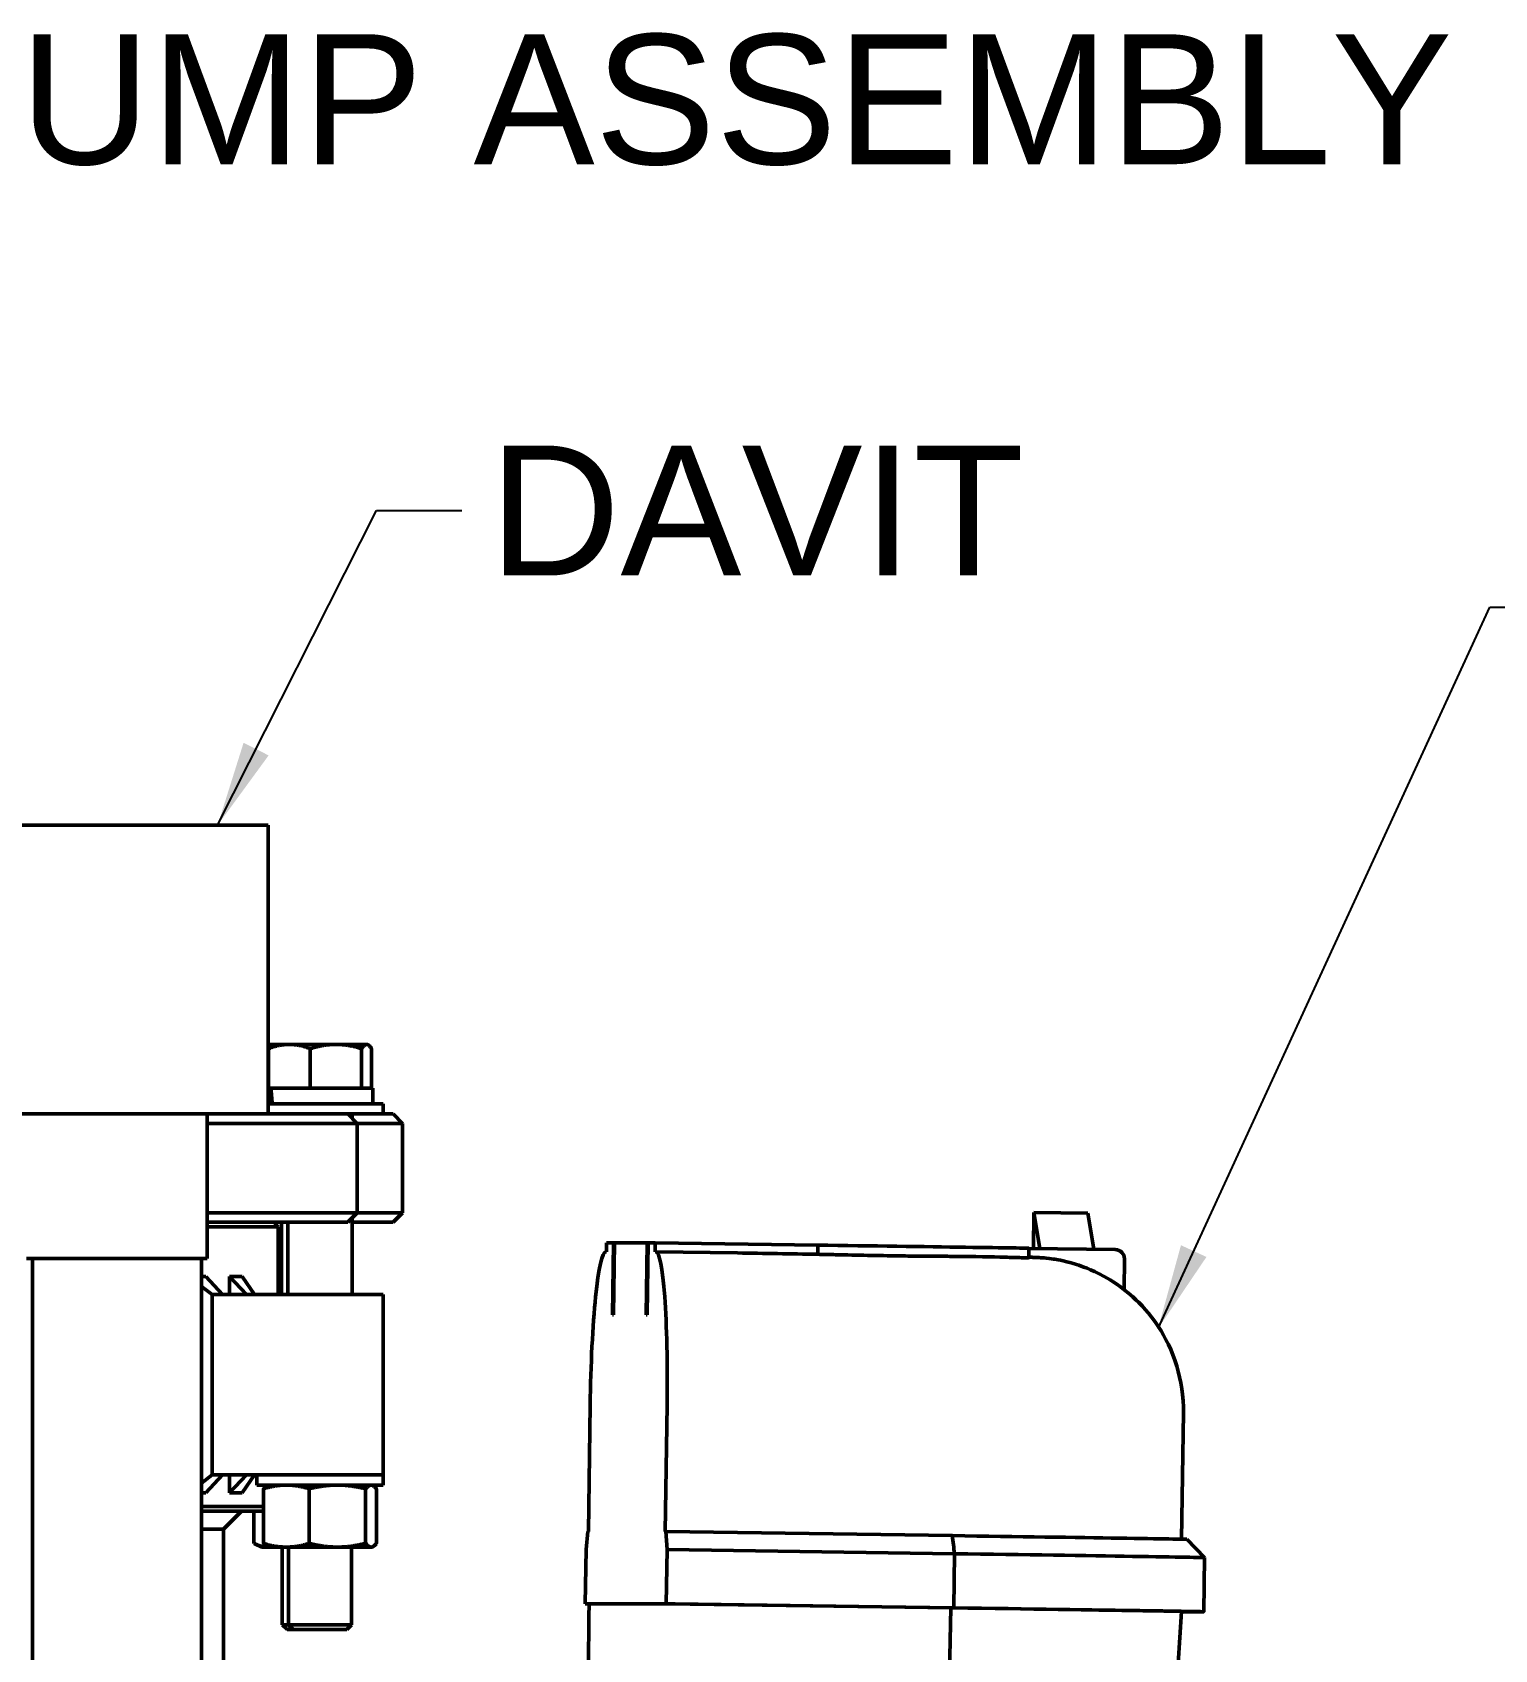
# Model space of a CAD drawing. Header units: inches. Extents: x 15 to 402, y 6 to 258.
# Drawn here: x 322.57 to 342.82, y 115.44 to 137.85 of the extents above; entities that cross this region are included whole.
import ezdxf

# ---------------------------------------------------------------- set-up
doc = ezdxf.new("R2010")
doc.units = ezdxf.units.IN
doc.header["$LTSCALE"] = 12
doc.header["$MEASUREMENT"] = 0
for name, color, linetype, lineweight in [('Symbol', 7, 'Continuous', 25), ('Symbol (ANSI)', 7, 'Continuous', 25), ('Visible (ANSI)', 7, 'Continuous', 50)]:
    doc.layers.add(name, color=color, linetype=linetype, lineweight=lineweight)
doc.styles.add('MEMCOR Medium', font='arial.ttf')
doc.styles.add('Standard D-E', font='arial.ttf')
doc.dimstyles.new('Default (ANSI)$7', dxfattribs={"dimscale": 12, "dimtxt": 0.15, "dimasz": 0.098425, "dimexe": 0.125, "dimexo": 0.0625, "dimgap": 0.031496, "dimtad": 0, "dimtih": 1, "dimtoh": 1, "dimdec": 4, "dimrnd": 1e-08, "dimzin": 3, "dimdsep": 46, "dimlunit": 5, "dimtxsty": 'MEMCOR Medium', "dimcen": 0.09, "dimdle": 0.393701, "dimclrd": 256, "dimclre": 256, "dimclrt": 256, "dimadec": 0, "dimazin": 1, "dimtfac": 0.8, "dimtofl": 0, "dimtmove": 0, "dimatfit": 3, "dimfxl": 1, "dimfrac": 1, "dimtolj": 1, "dimtzin": 4, "dimlwd": -1, "dimlwe": -1, "dimarcsym": 0})
doc.dimstyles.new('Default D-E$7', dxfattribs={"dimscale": 12, "dimtxt": 0.15, "dimasz": 0.098425, "dimexe": 0.125, "dimexo": 0.0625, "dimgap": 0.031496, "dimtad": 0, "dimtih": 1, "dimtoh": 1, "dimrnd": 1e-08, "dimzin": 4, "dimdsep": 46, "dimtxsty": 'Standard D-E', "dimcen": 0.09, "dimdle": 0.393701, "dimclrd": 256, "dimclre": 256, "dimclrt": 256, "dimadec": 0, "dimazin": 1, "dimtfac": 1, "dimtofl": 0, "dimtmove": 0, "dimatfit": 3, "dimfxl": 1, "dimtolj": 1, "dimtzin": 4, "dimlwd": -1, "dimlwe": -1, "dimarcsym": 0})

msp = doc.modelspace()

# ---------------------------------------------------------------- linework, layer by layer
at = {"layer": 'Visible (ANSI)'}
for p, q in [((321.84721, 126.86465), (322.66532, 126.86465)), ((322.66532, 126.86465), (325.13745, 126.86465)), ((325.13745, 126.86465), (325.83691, 126.86465)), ((325.83691, 122.86465), (325.83691, 126.86465)), ((325.89861, 123.82828), (325.83691, 123.82828)), ((325.84087, 123.22428), (325.84087, 123.76969)), ((325.89861, 123.82828), (325.88758, 123.82191)), ((326.12916, 123.82828), (325.89861, 123.82828)), ((326.77432, 123.82828), (326.12916, 123.82828)), ((326.41746, 123.22428), (326.41746, 123.76969)), ((327.19977, 123.82828), (326.77432, 123.82828)), ((327.13119, 123.22428), (327.13119, 123.76969)), ((327.21061, 123.82828), (327.19977, 123.82828)), ((327.21061, 123.82828), (327.22163, 123.82191)), ((327.26834, 123.22428), (327.26834, 123.76969)), ((325.84087, 123.22428), (325.83691, 123.22428)), ((325.83691, 123.22427), (325.85856, 123.22427)), ((326.12916, 123.22428), (325.84087, 123.22428)), ((325.85856, 123.22427), (325.87689, 123.22427)), ((325.87689, 123.22427), (327.28411, 123.22427)), ((325.89861, 123.22428), (325.89861, 123.22427)), ((326.41746, 123.22428), (326.12916, 123.22428)), ((326.77432, 123.22428), (326.41746, 123.22428)), ((327.13119, 123.22428), (326.77432, 123.22428)), ((327.19977, 123.22428), (327.13119, 123.22428)), ((327.26834, 123.22428), (327.19977, 123.22428)), ((327.21061, 123.22428), (327.21061, 123.22427)), ((327.28411, 123.00527), (327.28411, 123.22427)), ((327.42961, 123.00527), (325.83691, 123.00527)), ((327.42961, 123.00527), (327.42961, 122.86465)), ((322.66532, 122.86465), (321.84721, 122.86465)), ((325.13745, 122.86465), (322.66532, 122.86465)), ((324.99209, 122.86465), (324.99209, 120.86465)), ((325.83691, 122.86465), (325.13745, 122.86465)), ((325.83691, 122.86465), (326.81091, 122.86465)), ((326.81091, 122.86465), (326.92854, 122.86465)), ((326.92854, 122.86465), (326.93774, 122.86465)), ((326.93774, 122.86465), (327.06774, 122.73465)), ((326.93774, 122.86465), (327.42961, 122.86465)), ((327.00211, 122.86465), (327.00211, 122.80028)), ((327.42961, 122.86465), (327.44527, 122.86465)), ((327.44527, 122.86465), (327.53244, 122.86465)), ((327.53244, 122.86465), (327.56779, 122.86465)), ((327.56779, 122.86465), (327.69779, 122.73465)), ((324.99209, 122.73465), (325.67172, 122.73465)), ((326.93003, 122.73465), (325.67172, 122.73465)), ((327.04857, 122.73465), (326.93003, 122.73465)), ((327.06774, 122.73465), (327.04857, 122.73465)), ((327.06774, 122.73465), (327.24527, 122.73465)), ((327.06774, 122.73465), (327.06774, 121.49465)), ((327.56931, 122.73465), (327.24527, 122.73465)), ((327.65716, 122.73465), (327.56931, 122.73465)), ((327.69779, 122.73465), (327.65716, 122.73465)), ((327.69779, 122.73465), (327.69779, 121.49465)), ((325.67172, 121.49465), (324.99209, 121.49465)), ((325.67172, 121.49465), (326.93003, 121.49465)), ((326.93003, 121.49465), (327.04857, 121.49465)), ((326.93774, 121.36465), (327.06774, 121.49465)), ((327.00211, 121.42902), (327.00211, 120.36465)), ((327.04857, 121.49465), (327.06774, 121.49465)), ((327.24527, 121.49465), (327.06774, 121.49465)), ((327.24527, 121.49465), (327.56931, 121.49465)), ((327.56779, 121.36465), (327.69779, 121.49465)), ((327.56931, 121.49465), (327.65716, 121.49465)), ((327.65716, 121.49465), (327.69779, 121.49465)), ((336.43275, 121.00244), (336.43983, 121.49985)), ((336.51967, 121.00114), (336.43983, 121.49985)), ((336.43983, 121.49985), (337.1869, 121.48913)), ((337.1869, 121.48913), (337.2668, 120.99002)), ((324.99209, 121.36465), (325.71619, 121.36465)), ((325.9773, 121.30215), (324.99209, 121.30215)), ((326.81091, 121.36465), (325.71619, 121.36465)), ((325.9148, 121.36465), (325.9773, 121.30215)), ((325.9773, 120.36465), (325.9773, 121.30215)), ((326.02178, 121.36465), (326.02178, 120.36465)), ((326.10711, 121.36465), (326.10711, 120.36465)), ((326.92854, 121.36465), (326.81091, 121.36465)), ((326.93774, 121.36465), (326.92854, 121.36465)), ((327.00211, 121.36465), (327.28973, 121.36465)), ((327.44527, 121.36465), (327.28973, 121.36465)), ((327.53244, 121.36465), (327.44527, 121.36465)), ((327.56779, 121.36465), (327.53244, 121.36465)), ((330.52196, 121.08045), (330.52018, 120.95546)), ((330.62, 121.08045), (330.52196, 121.08045)), ((330.60577, 120.08055), (330.62, 121.08045)), ((330.63282, 121.08045), (330.61859, 120.08055)), ((330.62, 121.08045), (330.63282, 121.08027)), ((331.08655, 121.08045), (330.63282, 121.08045)), ((331.07231, 120.08055), (331.08655, 121.08045)), ((331.09936, 121.08045), (331.08513, 120.08055)), ((331.08655, 121.08045), (331.09936, 121.08027)), ((331.19741, 121.08045), (331.09936, 121.08045)), ((331.19563, 120.95546), (331.19741, 121.08045)), ((331.19741, 121.08045), (333.44703, 121.04819)), ((333.44703, 121.04819), (333.44521, 120.92052)), ((336.37065, 121.00527), (336.3688, 120.87568)), ((336.37062, 121.00336), (337.56336, 120.98561)), ((322.49209, 120.86465), (324.99209, 120.86465)), ((322.57209, 120.86465), (322.57209, 113.36465)), ((324.91209, 120.86465), (324.91209, 113.36465)), ((330.52018, 120.95546), (330.51106, 120.95546)), ((331.20474, 120.95546), (331.19563, 120.95546)), ((332.33478, 120.93912), (331.20498, 120.95546)), ((337.69317, 120.85884), (337.6871, 120.43267)), ((324.91209, 120.61426), (324.97168, 120.61426)), ((324.97168, 120.61426), (325.20409, 120.36465)), ((325.30011, 120.61426), (325.53816, 120.36465)), ((325.30011, 120.36465), (325.30011, 120.61426)), ((325.30011, 120.61426), (325.47893, 120.61426)), ((325.47893, 120.61426), (325.64699, 120.36465)), ((324.91209, 120.4768), (325.06238, 120.36465)), ((326.25534, 120.36465), (325.06238, 120.36465)), ((325.06238, 120.36465), (325.06238, 117.86465)), ((326.25534, 120.36465), (327.42961, 120.36465)), ((327.42961, 117.86465), (327.42961, 120.36465)), ((330.61859, 120.08055), (330.60577, 120.08055)), ((331.08513, 120.08055), (331.07231, 120.08055)), ((330.2699, 117.08086), (330.2948, 118.83068)), ((331.33562, 117.08086), (331.36052, 118.83068)), ((338.4841, 116.97477), (338.50899, 118.72371)), ((324.91209, 117.7525), (325.06238, 117.86465)), ((324.97168, 117.61503), (325.20409, 117.86465)), ((325.06238, 117.86465), (326.25534, 117.86465)), ((325.30011, 117.61503), (325.53816, 117.86465)), ((325.30011, 117.61503), (325.30011, 117.86465)), ((325.47893, 117.61503), (325.64699, 117.86465)), ((325.67961, 117.72402), (325.67961, 117.86465)), ((327.42961, 117.86465), (326.25534, 117.86465)), ((327.42961, 117.86465), (326.25534, 117.86465)), ((327.42961, 117.72402), (327.42961, 117.86465)), ((324.97168, 117.61503), (324.91209, 117.61503)), ((325.47893, 117.61503), (325.30011, 117.61503)), ((325.67961, 117.72402), (327.42961, 117.72402)), ((325.77233, 116.91689), (325.77233, 117.67216)), ((325.83561, 117.72402), (325.82352, 117.71839)), ((326.40428, 116.91689), (326.40428, 117.67216)), ((327.18656, 116.91689), (327.18656, 117.67216)), ((327.27361, 117.72402), (327.28569, 117.71839)), ((327.33689, 116.91689), (327.33689, 117.67216)), ((324.91209, 117.42715), (325.77233, 117.42715)), ((325.77233, 117.36465), (324.91209, 117.36465)), ((325.21803, 117.11465), (325.46803, 117.36465)), ((325.63907, 116.91689), (325.63907, 117.36465)), ((325.21803, 117.11465), (324.91209, 117.11465)), ((325.21803, 115.11465), (325.21803, 117.11465)), ((330.23821, 116.83088), (330.26365, 117.08086)), ((330.2699, 117.08086), (330.26365, 117.08086)), ((331.34187, 117.08086), (331.33562, 117.08086)), ((331.34187, 117.08086), (331.36019, 116.83088)), ((335.30976, 117.02348), (331.34187, 117.08086)), ((338.55548, 116.97288), (338.8019, 116.71934)), ((325.75028, 116.86502), (325.64262, 116.91523)), ((325.75028, 116.86502), (325.83561, 116.86502)), ((325.83561, 116.86502), (325.82352, 116.87066)), ((325.83561, 116.86502), (326.08831, 116.86502)), ((326.03178, 116.86502), (326.03178, 115.79039)), ((326.08831, 116.86502), (326.79542, 116.86502)), ((326.11711, 116.86502), (326.11711, 115.79039)), ((326.79542, 116.86502), (327.26172, 116.86502)), ((326.99211, 116.86502), (326.99211, 115.79039)), ((327.26172, 116.86502), (327.27361, 116.86502)), ((327.27361, 116.86502), (327.28569, 116.87066)), ((330.22753, 116.08096), (330.23821, 116.83088)), ((331.34952, 116.08096), (331.36019, 116.83088)), ((331.36019, 116.83088), (335.33993, 116.77334)), ((335.32926, 116.02341), (335.33993, 116.77334)), ((338.79122, 115.96941), (338.8019, 116.71934)), ((331.34952, 116.08096), (330.22753, 116.08096)), ((330.22753, 116.08096), (330.27977, 116.08022)), ((330.28025, 116.08077), (331.32396, 116.08077)), ((335.32926, 116.02341), (331.34952, 116.08096)), ((331.47094, 116.07881), (335.28763, 116.02362)), ((335.28763, 116.02362), (335.24495, 113.60899)), ((338.48223, 115.97381), (337.26489, 97.46387)), ((338.48192, 115.96921), (338.77673, 115.96921)), ((326.03178, 115.79039), (326.11711, 115.79039)), ((326.09994, 115.72427), (326.03178, 115.79039)), ((326.18527, 115.72427), (326.09994, 115.72427)), ((326.11711, 115.79039), (326.99211, 115.79039)), ((326.18527, 115.72427), (326.11711, 115.79039)), ((326.92395, 115.72427), (326.18527, 115.72427)), ((326.92395, 115.72427), (326.99211, 115.79039))]:
    msp.add_line(p, q, dxfattribs=at)
for centre, major_axis, ratio, start_param, end_param in [((326.55461, 123.06902), (-0.25123, 4.13699), 0.16554913, 1.52320876, 1.57615253), ((326.55461, 123.37953), (-0.25123, 4.13699), 0.16554913, 1.59827779, 1.65132716), ((333.74814, 121.04285), (-2.62251, 0.03758), 0.00039098, 3.14159269, 4.82746371), ((337.56139, 120.86063), (0.13178, -0.00098), 0.94849743, 6.27674481, 7.84613593), ((330.48082, 118.83068), (0.03048, 2.12478), 0.08752898, 0.0012554, 1.57205173), ((331.1745, 118.83068), (-0.03048, -2.12478), 0.08752898, 1.57205173, 3.14284806), ((332.27584, 118.81475), (22.67711, -0.32525), 0.09369711, 1.52055095, 1.56954092), ((334.99681, 117.02352), (3.55867, -0.05065), 0.00124508, 0.00124508, 1.48275971), ((334.99325, 116.77355), (3.80864, -0.05421), 0.00124508, 0, 1.47966394), ((334.98258, 116.02362), (3.49965, -0.04981), 0.00124508, 6.2831212, 7.76672403), ((334.98258, 116.02362), (3.80864, -0.05421), 0.00124508, 6.1959277, 7.76284925)]:
    msp.add_ellipse(centre, major_axis=major_axis, ratio=ratio, start_param=start_param, end_param=end_param, dxfattribs=at)
for points, weights in [([(325.89871, 123.82828), (325.86809, 123.82828), (325.83691, 123.82144)], [1, 1.0130781736, 1.0171436056]), ([(326.12916, 123.82828), (325.99537, 123.82828), (325.84087, 123.76969)], [1, 1.0379548493, 1]), ([(325.84087, 123.76969), (325.86571, 123.80929), (325.88758, 123.82191)], [1, 1.02533990081, 1.01684430577]), ([(326.41746, 123.76969), (326.26296, 123.82828), (326.12916, 123.82828)], [1, 1.0379548493, 1]), ([(326.77432, 123.82828), (326.6087, 123.82828), (326.41746, 123.76969)], [1, 1.0379548493, 1]), ([(327.13119, 123.76969), (326.93994, 123.82828), (326.77432, 123.82828)], [1, 1.0379548493, 1]), ([(327.19977, 123.82828), (327.16794, 123.82828), (327.13119, 123.76969)], [1, 1.0379548493, 1]), ([(327.26834, 123.76969), (327.23159, 123.82828), (327.19977, 123.82828)], [1, 1.0379548493, 1]), ([(326.08831, 117.72402), (325.94166, 117.72402), (325.77233, 117.67216)], [1, 1.0379548493, 1]), ([(325.77233, 117.67216), (325.79955, 117.70721), (325.82352, 117.71839)], [1, 1.02533990081, 1.01684430577]), ([(326.40428, 117.67216), (326.23495, 117.72402), (326.08831, 117.72402)], [1, 1.0379548493, 1]), ([(326.79542, 117.72402), (326.61389, 117.72402), (326.40428, 117.67216)], [1, 1.0379548493, 1]), ([(327.18656, 117.67216), (326.97695, 117.72402), (326.79542, 117.72402)], [1, 1.0379548493, 1]), ([(327.26172, 117.72402), (327.22684, 117.72402), (327.18656, 117.67216)], [1, 1.0379548493, 1]), ([(327.33689, 117.67216), (327.29661, 117.72402), (327.26172, 117.72402)], [1, 1.0379548493, 1]), ([(325.63907, 116.91689), (325.74427, 116.86719), (325.8354, 116.86512)], [1, 1.0363151635, 1.00313769961]), ([(325.82352, 116.87066), (325.79955, 116.88184), (325.77233, 116.91689)], [1.01684430577, 1.02533990081, 1]), ([(325.77233, 116.91689), (325.94166, 116.86502), (326.08831, 116.86502)], [1, 1.0379548493, 1]), ([(326.08831, 116.86502), (326.23495, 116.86502), (326.40428, 116.91689)], [1, 1.0379548493, 1]), ([(326.40428, 116.91689), (326.61389, 116.86502), (326.79542, 116.86502)], [1, 1.0379548493, 1]), ([(326.79542, 116.86502), (326.97695, 116.86502), (327.18656, 116.91689)], [1, 1.0379548493, 1]), ([(327.18656, 116.91689), (327.22684, 116.86502), (327.26172, 116.86502)], [1, 1.0379548493, 1]), ([(327.26172, 116.86502), (327.29661, 116.86502), (327.33689, 116.91689)], [1, 1.0379548493, 1])]:
    msp.add_rational_spline(points, weights, degree=2, dxfattribs=at)
for points, knots in [([(333.44521, 120.92052), (333.52819, 120.91876), (333.61124, 120.91696), (333.99132, 120.90885), (334.28657, 120.90298), (334.56944, 120.89889), (334.68241, 120.89725), (334.79981, 120.89579), (334.91879, 120.89458)], [26.21351707, 26.21351707, 26.21351707, 26.21351707, 26.82481077, 26.82481077, 29.01623735, 29.01623735, 29.01623735, 29.89141775, 29.89141775, 29.89141775, 29.89141775]), ([(334.91879, 120.89458), (334.97517, 120.89407), (335.03121, 120.89361), (335.12937, 120.89312), (335.17133, 120.89299), (335.21258, 120.89289)], [-55.156151495, -55.156151495, -55.156151495, -55.156151495, -54.707595075, -54.707595075, -54.363708145, -54.363708145, -54.363708145, -54.363708145]), ([(335.21258, 120.89289), (335.25488, 120.89281), (335.29683, 120.89256), (335.61639, 120.89013), (335.85945, 120.88487), (336.12121, 120.87786), (336.20368, 120.87529), (336.29847, 120.8733), (336.3273, 120.87297), (336.35955, 120.87371), (336.36772, 120.87443), (336.36877, 120.87554), (336.3688, 120.87561), (336.3688, 120.87568)], [-37.91485844, -37.91485844, -37.91485844, -37.91485844, -37.67467699, -37.67467699, -36.0649355, -36.0649355, -35.34504835, -35.34504835, -34.96866261, -34.96866261, -34.69955254, -34.69955254, -34.68147957, -34.68147957, -34.68147957, -34.68147957]), ([(338.50899, 118.72371), (338.51222, 118.95035), (338.47699, 119.17603), (338.35112, 119.58958), (338.25802, 119.77084), (338.0402, 120.10476), (337.91618, 120.23357), (337.64165, 120.48191), (337.5132, 120.55793), (337.21377, 120.72343), (337.10844, 120.75355), (336.81156, 120.8478), (336.7605, 120.84602), (336.61239, 120.86893), (336.58708, 120.8694), (336.51355, 120.8756), (336.50078, 120.87581), (336.47881, 120.8769), (336.47254, 120.87716), (336.46058, 120.87763), (336.45583, 120.8778), (336.44433, 120.87818), (336.43945, 120.87832), (336.4328, 120.87849), (336.43071, 120.87855), (336.42671, 120.87865), (336.42481, 120.8787), (336.42107, 120.87878), (336.41925, 120.87883), (336.41562, 120.87891), (336.41382, 120.87895), (336.41021, 120.87903), (336.40841, 120.87906), (336.40476, 120.87914), (336.40291, 120.87918), (336.39915, 120.87926), (336.39723, 120.8793), (336.39333, 120.87937), (336.39134, 120.87941), (336.38294, 120.87958), (336.37615, 120.87971), (336.36886, 120.87984)], [4.799646583, 4.799646583, 4.799646583, 4.799646583, 4.800045009, 4.800045009, 4.800484234, 4.800484234, 4.801062995, 4.801062995, 4.801977035, 4.801977035, 4.803771135, 4.803771135, 4.808532465, 4.808532465, 4.817447801, 4.817447801, 4.835093705, 4.835093705, 4.848105943, 4.848105943, 4.865207988, 4.865207988, 4.897019339, 4.897019339, 4.913624971, 4.913624971, 4.930384949, 4.930384949, 4.947225078, 4.947225078, 4.96411741, 4.96411741, 4.980855883, 4.980855883, 4.99762354, 4.99762354, 5.01441265, 5.01441265, 5.03121548, 5.03121548, 5.083839067, 5.083839067, 5.083839067, 5.083839067]), ([(331.47094, 116.07881), (331.45495, 116.07904), (331.43854, 116.07928), (331.40672, 116.07972), (331.39162, 116.07993), (331.36472, 116.08029), (331.35318, 116.08044), (331.33849, 116.08062), (331.33388, 116.08067), (331.32705, 116.08075), (331.32487, 116.08077), (331.32396, 116.08077)], [0, 0, 0, 0, 0.123907192, 0.123907192, 0.247858766, 0.247858766, 0.371935666, 0.371935666, 0.450962994, 0.450962994, 0.529999336, 0.529999336, 0.529999336, 0.529999336])]:
    msp.add_open_spline(points, degree=3, knots=knots, dxfattribs=at)
for points in [[(335.30976, 117.02348), (335.31975, 116.94013), (335.32982, 116.85669), (335.33993, 116.77334)], [(330.27978, 116.08076), (330.27642, 115.75247), (330.27305, 115.42419), (330.26969, 115.09591)], [(330.28025, 116.08077), (330.27994, 116.08077), (330.27978, 116.08076), (330.27978, 116.08076)]]:
    msp.add_open_spline(points, degree=3, dxfattribs=at)

# ---------------------------------------------------------------- texts
at = {"layer": 'Symbol', "insert": (320.71781, 137.82027), "char_height": 1.8000001, "width": 21.5259154, "attachment_point": 1, "style": 'Standard D-E'}
msp.add_mtext('\\fArial|b0|i0;BUMP ASSEMBLY', dxfattribs=at)
at = {"layer": 'Symbol (ANSI)', "insert": (328.89823, 132.12411), "char_height": 1.8000001, "width": 7.4071653, "attachment_point": 1, "style": 'MEMCOR Medium'}
msp.add_mtext('\\fArial|b0|i0;DAVIT', dxfattribs=at)

# ---------------------------------------------------------------- leaders
at = {"layer": 'Symbol', "annotation_type": 0, "has_hookline": 1, "hookline_direction": 0, "text_width": 21.31637}
msp.add_leader([(315.07368, 128.65952), (319.15875, 136.92027), (320.33986, 136.92027)], dimstyle='Default D-E$7', override={"dimtad": 0}, dxfattribs=at)
at = {"layer": 'Symbol (ANSI)', "annotation_type": 0, "has_hookline": 1, "hookline_direction": 0}
for points, text_width in [([(325.13745, 126.86465), (327.33917, 131.22411), (328.52028, 131.22411)], 7.16071), ([(338.15828, 119.89221), (342.75326, 129.88496), (343.93436, 129.88496)], 13.46071)]:
    msp.add_leader(points, dimstyle='Default (ANSI)$7', override={"dimtad": 0}, dxfattribs=dict(at, text_width=text_width))

doc.saveas('drawing.dxf')
